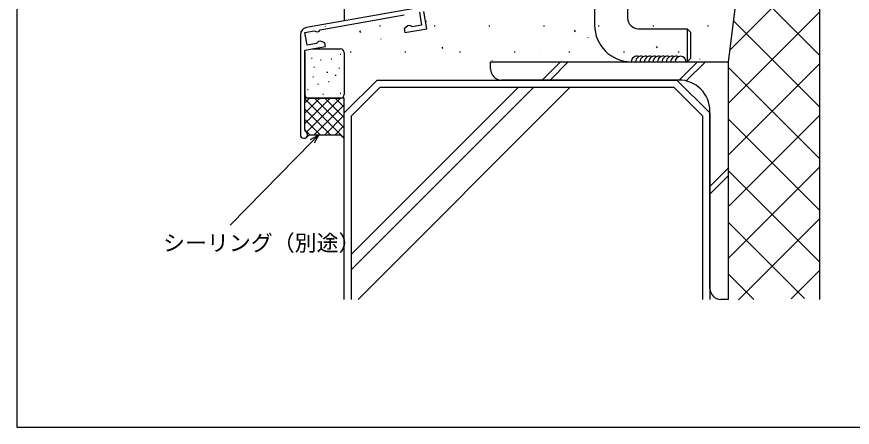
# Model space of a CAD drawing. Units: millimetres, scale not verified. Extents: x -437 to 438, y -344 to 341.
# Drawn here: x -436.8 to -208.2, y -343.7 to -231.4 of the extents above; entities that cross this region are included whole.
import ezdxf
from ezdxf.enums import TextEntityAlignment as Align

# ---------------------------------------------------------------- set-up
doc = ezdxf.new("R2010")
doc.units = ezdxf.units.MM
doc.header["$LTSCALE"] = 2
for name, color, linetype in [('0-2_YKK_11', 7, 'Continuous'), ('0-5_YKK_D', 6, 'Continuous'), ('0-6_YKK_ZWAK', 7, 'Continuous'), ('0-7_YSS_K', 3, 'Continuous')]:
    doc.layers.add(name, color=color, linetype=linetype)
doc.styles.add('ＭＳ ゴシック', font='')
doc.styles.get('ＭＳ ゴシック').set_extended_font_data('MS Gothic')

msp = doc.modelspace()

# ---------------------------------------------------------------- linework, layer by layer
at = {"layer": '0-2_YKK_11'}
for p, q in [((-325.414, -228.7), (-357.561, -234.368)), ((-359.214, -236.338), (-359.214, -263.66))]:
    msp.add_line(p, q, dxfattribs=at)
for points in [[(-326.663, -230.139), (-326.038, -233.684), (-328.617, -234.139), (-328.942, -233.968), (-329.267, -233.796), (-329.832, -233.896), (-330.828, -234.732), (-330.655, -235.717), (-324.647, -234.657), (-325.481, -229.93)], [(-357.829, -262.737), (-358.014, -262.46), (-358.014, -240.541), (-352.32, -239.537), (-352.494, -238.552), (-353.716, -238.107), (-354.281, -238.207), (-354.528, -238.479), (-354.775, -238.751), (-357.354, -239.206), (-357.979, -235.661), (-355.4, -235.206), (-355.075, -235.377), (-354.75, -235.548), (-354.185, -235.448), (-353.82, -234.927), (-330.822, -230.872)]]:
    msp.add_lwpolyline(points, dxfattribs=at)
for centre, radius, start, end in [((-357.214, -236.338), 2, 100.00034, 180.00009), ((-358.214, -263.66), 1, 179.99993, 67.38105)]:
    msp.add_arc(centre, radius, start, end, dxfattribs=at)
at = {"layer": '0-5_YKK_D'}
for points in [[(-354.167, -263.658), (-355.952, -265.48), (-378.451, -288.446)], [(-356.44, -265.001), (-354.167, -263.658), (-355.464, -265.958)]]:
    msp.add_lwpolyline(points, dxfattribs=at)
at = {"layer": '0-6_YKK_ZWAK'}
msp.add_line((-436.8, 306.3), (-436.8, -343.7), dxfattribs=at)
msp.add_lwpolyline([(-436.8, -343.7), (438.2, -343.7), (438.2, 306.3)], dxfattribs=at)
at = {"layer": '0-7_YSS_K'}
for p, q in [((-347.214, -15.201), (-347.214, -232.544)), ((-217.214, -183.7), (-217.214, -308.7)), ((-278.714, -215.841), (-278.714, -233.7)), ((-269.714, -215.84), (-269.714, -231.7)), ((-241.832, -240.607), (-217.214, -215.989)), ((-217.214, -241.884), (-239.267, -219.831)), ((-242.214, -255.131), (-217.214, -230.131)), ((-324.765, -232.579), (-324.748, -232.626)), ((-268.081, -232.195), (-268.065, -232.243)), ((-217.214, -256.027), (-240.821, -232.419)), ((-352.393, -233.956), (-352.393, -234.037)), ((-343.014, -235.245), (-342.738, -235.662)), ((-337.443, -233.787), (-337.443, -234.037)), ((-322.493, -233.787), (-322.493, -234.037)), ((-307.543, -233.787), (-307.543, -234.037)), ((-292.593, -233.787), (-292.593, -234.037)), ((-284.366, -235.065), (-284.09, -235.482)), ((-277.643, -233.787), (-277.643, -234.037)), ((-266.714, -234.7), (-253.432, -234.7)), ((-262.693, -233.787), (-262.693, -234.037)), ((-247.743, -233.787), (-247.743, -234.037)), ((-337.241, -237.458), (-337.225, -237.506)), ((-280.558, -237.075), (-280.541, -237.122)), ((-320.498, -239.667), (-320.222, -240.084)), ((-261.85, -239.487), (-261.574, -239.904)), ((-358.014, -241.2), (-358.014, -252.658)), ((-356.08, -240.2), (-348.214, -240.2)), ((-348.328, -241.612), (-348.128, -241.612)), ((-347.214, -241.2), (-347.214, -252.658)), ((-345.518, -240.912), (-345.518, -241.162)), ((-330.568, -240.912), (-330.568, -241.162)), ((-315.618, -240.912), (-315.618, -241.162)), ((-300.668, -240.912), (-300.668, -241.162)), ((-293.619, -240.305), (-293.602, -240.352)), ((-285.718, -240.912), (-285.718, -241.162)), ((-270.768, -240.912), (-270.768, -241.162)), ((-255.818, -240.912), (-255.818, -241.162)), ((-356.186, -242.712), (-355.986, -242.712)), ((-353.75, -243.184), (-353.55, -243.184)), ((-350.764, -242.948), (-350.564, -242.948)), ((-306.763, -243.3), (-306.747, -243.347)), ((-288.042, -243.7), (-293.042, -248.7)), ((-285.919, -243.7), (-290.919, -248.7)), ((-268.714, -243.7), (-253.432, -243.7)), ((-250.565, -243.7), (-255.567, -248.701)), ((-248.442, -243.7), (-253.688, -248.945)), ((-250.08, -242.916), (-250.063, -242.964)), ((-242.214, -269.273), (-217.214, -244.273)), ((-355.557, -245.227), (-355.357, -245.227)), ((-351.942, -246.563), (-351.742, -246.563)), ((-348.721, -245.463), (-348.521, -245.463)), ((-217.214, -270.169), (-242.214, -245.169)), ((-355.793, -247.82), (-355.593, -247.82)), ((-351.55, -249.077), (-351.35, -249.077)), ((-349.664, -247.349), (-349.464, -247.349)), ((-255.714, -248.7), (-304.214, -248.7)), ((-357.286, -251.278), (-357.086, -251.278)), ((-354.457, -249.863), (-354.257, -249.863)), ((-345.214, -296.328), (-299.586, -250.7)), ((-345.214, -300.57), (-295.344, -250.7)), ((-343.444, -308.7), (-285.444, -250.7)), ((-358.014, -254.965), (-356.707, -253.658)), ((-358.014, -257.794), (-353.878, -253.658)), ((-358.014, -260.622), (-351.05, -253.658)), ((-357.512, -262.948), (-348.221, -253.658)), ((-357.014, -253.658), (-348.214, -253.658)), ((-347.214, -261.791), (-355.347, -253.658)), ((-353.043, -252.535), (-352.843, -252.535)), ((-347.214, -258.963), (-352.519, -253.658)), ((-347.214, -256.134), (-349.69, -253.658)), ((-348.328, -252.299), (-348.128, -252.299)), ((-347.214, -264.619), (-358.014, -253.819)), ((-355.393, -263.658), (-347.214, -255.479)), ((-351.004, -263.658), (-358.014, -256.648)), ((-247.214, -305.7), (-247.214, -257.2)), ((-353.832, -263.658), (-358.014, -259.476)), ((-352.565, -263.658), (-347.214, -258.307)), ((-242.214, -283.415), (-217.214, -258.415)), ((-217.214, -284.311), (-242.214, -259.311)), ((-356.661, -263.658), (-358.014, -262.305)), ((-349.736, -263.658), (-347.214, -261.136)), ((-356.798, -263.658), (-357.798, -264.658)), ((-356.798, -263.658), (-348.214, -263.658)), ((-347.561, -264.311), (-347.214, -263.964)), ((-242.214, -272.825), (-247.214, -277.825)), ((-242.214, -297.557), (-217.214, -272.557)), ((-217.214, -298.453), (-242.214, -273.453)), ((-242.214, -274.948), (-247.214, -279.948)), ((-221.331, -308.478), (-242.214, -287.595)), ((-239.361, -308.846), (-217.214, -286.699)), ((-224.924, -308.551), (-217.214, -300.842)), ((-235.19, -308.761), (-242.214, -301.737))]:
    msp.add_line(p, q, dxfattribs=at)
for points in [[(-237.214, -203.2), (-237.214, -203.7), (-242.214, -243.7)], [(-307.214, -245.7), (-307.214, -243.7), (-242.214, -243.7), (-242.214, -308.7), (-244.214, -308.7)], [(-347.214, -308.7), (-347.214, -257.7), (-338.214, -248.7), (-256.214, -248.7), (-247.214, -257.7), (-247.214, -308.7)], [(-345.214, -308.7), (-345.214, -258.528), (-337.386, -250.7), (-257.042, -250.7), (-249.214, -258.528), (-249.214, -308.7)], [(-348.214, -263.658), (-347.214, -264.658), (-347.214, -253.658), (-358.014, -253.658)]]:
    msp.add_lwpolyline(points, dxfattribs=at)
msp.add_lwpolyline([(-253.432, -234.7), (-253.432, -243.7), (-252.432, -242.7), (-252.432, -235.7)], close=True, dxfattribs=at)
for centre, radius, start, end in [((-266.714, -231.7), 3, 180, 270), ((-268.714, -233.7), 10, 180, 270), ((-348.214, -241.2), 1, 0, 90), ((-267.214, -243.7), 1.5, 66.42182, 180), ((-266.014, -243.7), 1.5, 66.42182, 180), ((-264.814, -243.7), 1.5, 66.42182, 180), ((-263.614, -243.7), 1.5, 66.42182, 180), ((-262.414, -243.7), 1.5, 66.42182, 180), ((-261.214, -243.7), 1.5, 66.42182, 180), ((-260.014, -243.7), 1.5, 66.42182, 180), ((-258.814, -243.7), 1.5, 66.42182, 180), ((-257.614, -243.7), 1.5, 66.42182, 180), ((-256.414, -243.7), 1.5, 66.42182, 180), ((-255.214, -243.7), 1.5, 0, 180), ((-304.214, -245.7), 3, 180, 270), ((-255.714, -257.2), 8.5, 0, 90), ((-357.014, -252.658), 1, 180, 270), ((-348.214, -252.658), 1, 270, 0), ((-244.214, -305.7), 3, 180, 270)]:
    msp.add_arc(centre, radius, start, end, dxfattribs=at)

# ---------------------------------------------------------------- texts
at = {"layer": '0-5_YKK_D', "style": 'ＭＳ ゴシック'}
msp.add_text('シーリング（別途）', height=4.399, dxfattribs=at).set_placement((-396.765, -296.774), align=Align.BOTTOM_LEFT)

doc.saveas('drawing.dxf')
